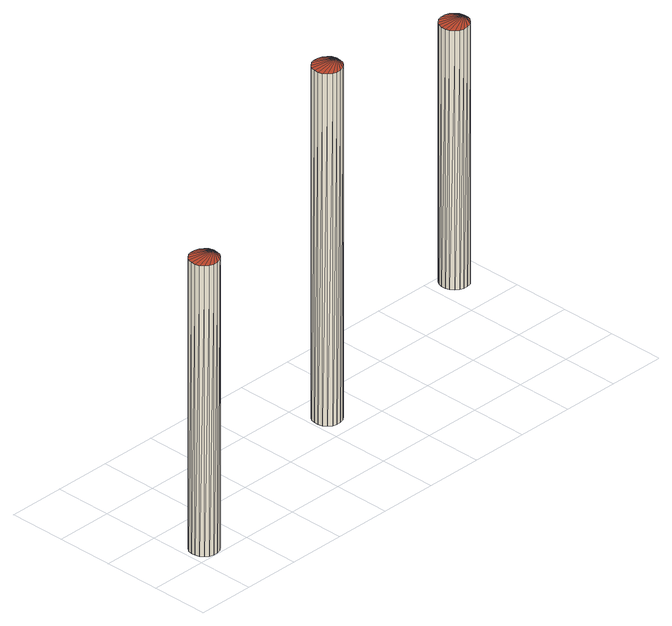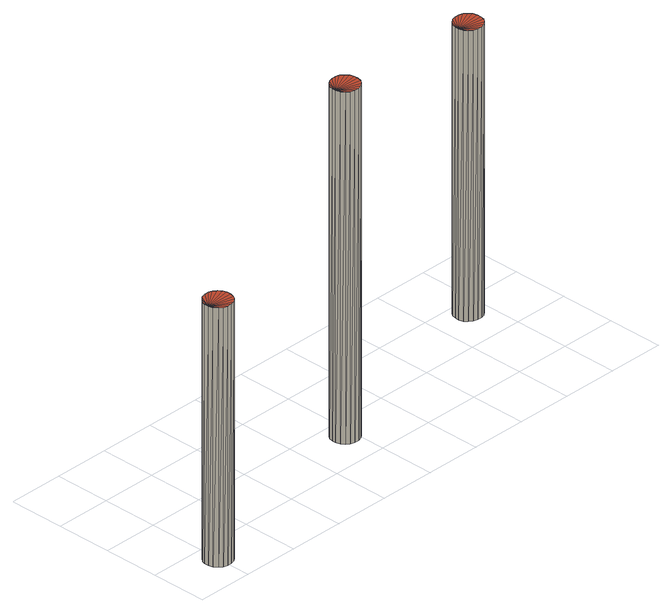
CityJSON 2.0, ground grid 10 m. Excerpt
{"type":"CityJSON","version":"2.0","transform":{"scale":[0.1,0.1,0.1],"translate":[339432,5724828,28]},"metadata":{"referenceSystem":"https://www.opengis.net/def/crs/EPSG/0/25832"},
"CityObjects":{
"building1":{"type":"Building","attributes":{"Geometrietyp2DReferenz":"1000","Gemeindeschluessel":"05170048","function":"51002_1251","roofType":"1000","measuredHeight":52.54},"geometry":[{"type":"Solid","lod":"2","boundaries":[[[[0,1,2]],[[3,4,5]],[[4,0,5]],[[6,7,3]],[[7,4,3]],[[8,9,6]],[[9,7,6]],[[10,11,8]],[[11,9,8]],[[12,13,10]],[[13,11,10]],[[14,15,12]],[[15,13,12]],[[16,17,14]],[[17,15,14]],[[18,19,16]],[[19,17,16]],[[20,21,18]],[[21,19,18]],[[22,23,20]],[[23,21,20]],[[24,25,22]],[[25,23,22]],[[26,27,24]],[[27,25,24]],[[28,29,26]],[[29,27,26]],[[30,31,28]],[[31,29,28]],[[32,33,30]],[[33,31,30]],[[34,35,32]],[[35,33,32]],[[36,37,34]],[[37,35,34]],[[38,39,36]],[[39,37,36]],[[2,1,38]],[[1,39,38]],[[5,0,2]],[[31,33,29]],[[33,35,29]],[[35,37,29]],[[37,39,29]],[[39,1,29]],[[1,0,29]],[[0,4,29]],[[4,7,29]],[[7,9,29]],[[9,11,29]],[[11,13,29]],[[13,15,29]],[[15,17,29]],[[17,19,29]],[[19,21,29]],[[21,23,29]],[[23,25,29]],[[25,27,29]],[[32,30,34]],[[30,28,34]],[[28,26,34]],[[26,24,34]],[[24,22,34]],[[22,20,34]],[[20,18,34]],[[18,16,34]],[[16,14,34]],[[14,12,34]],[[12,10,34]],[[10,8,34]],[[8,6,34]],[[6,3,34]],[[3,5,34]],[[5,2,34]],[[2,38,34]],[[38,36,34]]]],"semantics":{"surfaces":[{"type":"WallSurface"},{"type":"GroundSurface"},{"type":"RoofSurface"}],"values":[[0,0,0,0,0,0,0,0,0,0,0,0,0,0,0,0,0,0,0,0,0,0,0,0,0,0,0,0,0,0,0,0,0,0,0,0,0,0,0,0,1,1,1,1,1,1,1,1,1,1,1,1,1,1,1,1,1,1,2,2,2,2,2,2,2,2,2,2,2,2,2,2,2,2,2,2]]}}]},
"building2":{"type":"Building","attributes":{"Geometrietyp2DReferenz":"1000","Gemeindeschluessel":"05170048","function":"51002_1251","roofType":"1000","measuredHeight":63.63},"geometry":[{"type":"Solid","lod":"2","boundaries":[[[[40,41,42]],[[41,43,42]],[[44,45,40]],[[45,41,40]],[[46,47,44]],[[47,45,44]],[[48,49,46]],[[49,47,46]],[[50,51,48]],[[51,49,48]],[[52,53,50]],[[53,51,50]],[[54,55,52]],[[55,53,52]],[[56,57,54]],[[57,55,54]],[[58,59,56]],[[59,57,56]],[[60,61,58]],[[61,59,58]],[[62,63,60]],[[63,61,60]],[[64,65,62]],[[65,63,62]],[[66,67,64]],[[67,65,64]],[[68,69,66]],[[69,67,66]],[[70,71,68]],[[71,69,68]],[[72,73,70]],[[73,71,70]],[[74,75,72]],[[75,73,72]],[[76,77,74]],[[77,75,74]],[[78,79,76]],[[79,77,76]],[[42,43,78]],[[43,79,78]],[[61,63,79]],[[63,65,79]],[[65,67,79]],[[67,69,79]],[[69,71,79]],[[71,73,79]],[[73,75,79]],[[75,77,79]],[[43,41,79]],[[41,45,79]],[[45,47,79]],[[47,49,79]],[[49,51,79]],[[51,53,79]],[[53,55,79]],[[55,57,79]],[[57,59,79]],[[59,61,79]],[[40,42,44]],[[42,78,44]],[[78,76,44]],[[76,74,44]],[[74,72,44]],[[72,70,44]],[[70,68,44]],[[68,66,44]],[[66,64,44]],[[64,62,44]],[[62,60,44]],[[60,58,44]],[[58,56,44]],[[56,54,44]],[[54,52,44]],[[52,50,44]],[[50,48,44]],[[48,46,44]]]],"semantics":{"surfaces":[{"type":"WallSurface"},{"type":"GroundSurface"},{"type":"RoofSurface"}],"values":[[0,0,0,0,0,0,0,0,0,0,0,0,0,0,0,0,0,0,0,0,0,0,0,0,0,0,0,0,0,0,0,0,0,0,0,0,0,0,0,0,1,1,1,1,1,1,1,1,1,1,1,1,1,1,1,1,1,1,2,2,2,2,2,2,2,2,2,2,2,2,2,2,2,2,2,2]]}}]},
"building3":{"type":"Building","attributes":{"Geometrietyp2DReferenz":"1000","Gemeindeschluessel":"05170048","function":"51002_1251","roofType":"1000","measuredHeight":46.76},"geometry":[{"type":"Solid","lod":"2","boundaries":[[[[80,81,82]],[[81,83,82]],[[84,85,80]],[[85,81,80]],[[86,87,84]],[[87,85,84]],[[88,89,86]],[[89,87,86]],[[90,91,88]],[[91,89,88]],[[92,93,90]],[[93,91,90]],[[94,95,92]],[[95,93,92]],[[96,97,94]],[[97,95,94]],[[98,99,96]],[[99,97,96]],[[100,101,98]],[[101,99,98]],[[102,103,100]],[[103,101,100]],[[104,105,102]],[[105,103,102]],[[106,107,104]],[[107,105,104]],[[108,109,106]],[[109,107,106]],[[110,111,108]],[[111,109,108]],[[112,113,110]],[[113,111,110]],[[114,115,112]],[[115,113,112]],[[116,117,114]],[[117,115,114]],[[118,119,116]],[[119,117,116]],[[82,83,118]],[[83,119,118]],[[83,81,119]],[[81,85,119]],[[85,87,119]],[[87,89,119]],[[89,91,119]],[[91,93,119]],[[93,95,119]],[[95,97,119]],[[97,99,119]],[[99,101,119]],[[101,103,119]],[[103,105,119]],[[105,107,119]],[[107,109,119]],[[109,111,119]],[[111,113,119]],[[113,115,119]],[[115,117,119]],[[80,82,84]],[[82,118,84]],[[118,116,84]],[[116,114,84]],[[114,112,84]],[[112,110,84]],[[110,108,84]],[[108,106,84]],[[106,104,84]],[[104,102,84]],[[102,100,84]],[[100,98,84]],[[98,96,84]],[[96,94,84]],[[94,92,84]],[[92,90,84]],[[90,88,84]],[[88,86,84]]]],"semantics":{"surfaces":[{"type":"WallSurface"},{"type":"GroundSurface"},{"type":"RoofSurface"}],"values":[[0,0,0,0,0,0,0,0,0,0,0,0,0,0,0,0,0,0,0,0,0,0,0,0,0,0,0,0,0,0,0,0,0,0,0,0,0,0,0,0,1,1,1,1,1,1,1,1,1,1,1,1,1,1,1,1,1,1,2,2,2,2,2,2,2,2,2,2,2,2,2,2,2,2,2,2]]}}]}
},
"vertices":[
[46,4,8],[52,9,8],[52,9,533],[38,2,533],[38,2,8],[46,4,533],[30,2,533],[30,2,8],[23,4,533],[23,4,8],[17,9,533],[17,9,8],[12,15,533],[12,15,8],[10,23,533],[10,23,8],[10,30,533],[10,30,8],[12,38,533],[12,38,8],[17,44,533],[17,44,8],[23,49,533],[23,49,8],[30,51,533],[30,51,8],[38,51,533],[38,51,8],[46,49,533],[46,49,8],[52,44,533],[52,44,8],[57,38,533],[57,38,8],[59,30,533],[59,30,8],[59,23,533],[59,23,8],[57,15,533],[57,15,8],
[445,152,651],[445,152,15],[440,158,651],[440,158,15],[447,144,651],[447,144,15],[447,137,651],[447,137,15],[445,129,651],[445,129,15],[440,123,651],[440,123,15],[434,118,651],[434,118,15],[426,116,651],[426,116,15],[418,116,651],[418,116,15],[411,118,651],[411,118,15],[405,123,651],[405,123,15],[400,129,651],[400,129,15],[398,137,651],[398,137,15],[398,144,651],[398,144,15],[400,152,651],[400,152,15],[405,158,651],[405,158,15],[411,163,651],[411,163,15],[418,165,651],[418,165,15],[426,165,651],[426,165,15],[434,163,651],[434,163,15],
[843,267,495],[843,267,27],[838,273,495],[838,273,27],[845,259,495],[845,259,27],[845,251,495],[845,251,27],[843,244,495],[843,244,27],[838,238,495],[838,238,27],[832,233,495],[832,233,27],[824,231,495],[824,231,27],[816,231,495],[816,231,27],[809,233,495],[809,233,27],[803,238,495],[803,238,27],[798,244,495],[798,244,27],[796,251,495],[796,251,27],[796,259,495],[796,259,27],[798,267,495],[798,267,27],[803,273,495],[803,273,27],[809,278,495],[809,278,27],[816,280,495],[816,280,27],[824,280,495],[824,280,27],[832,278,495],[832,278,27]
]}
